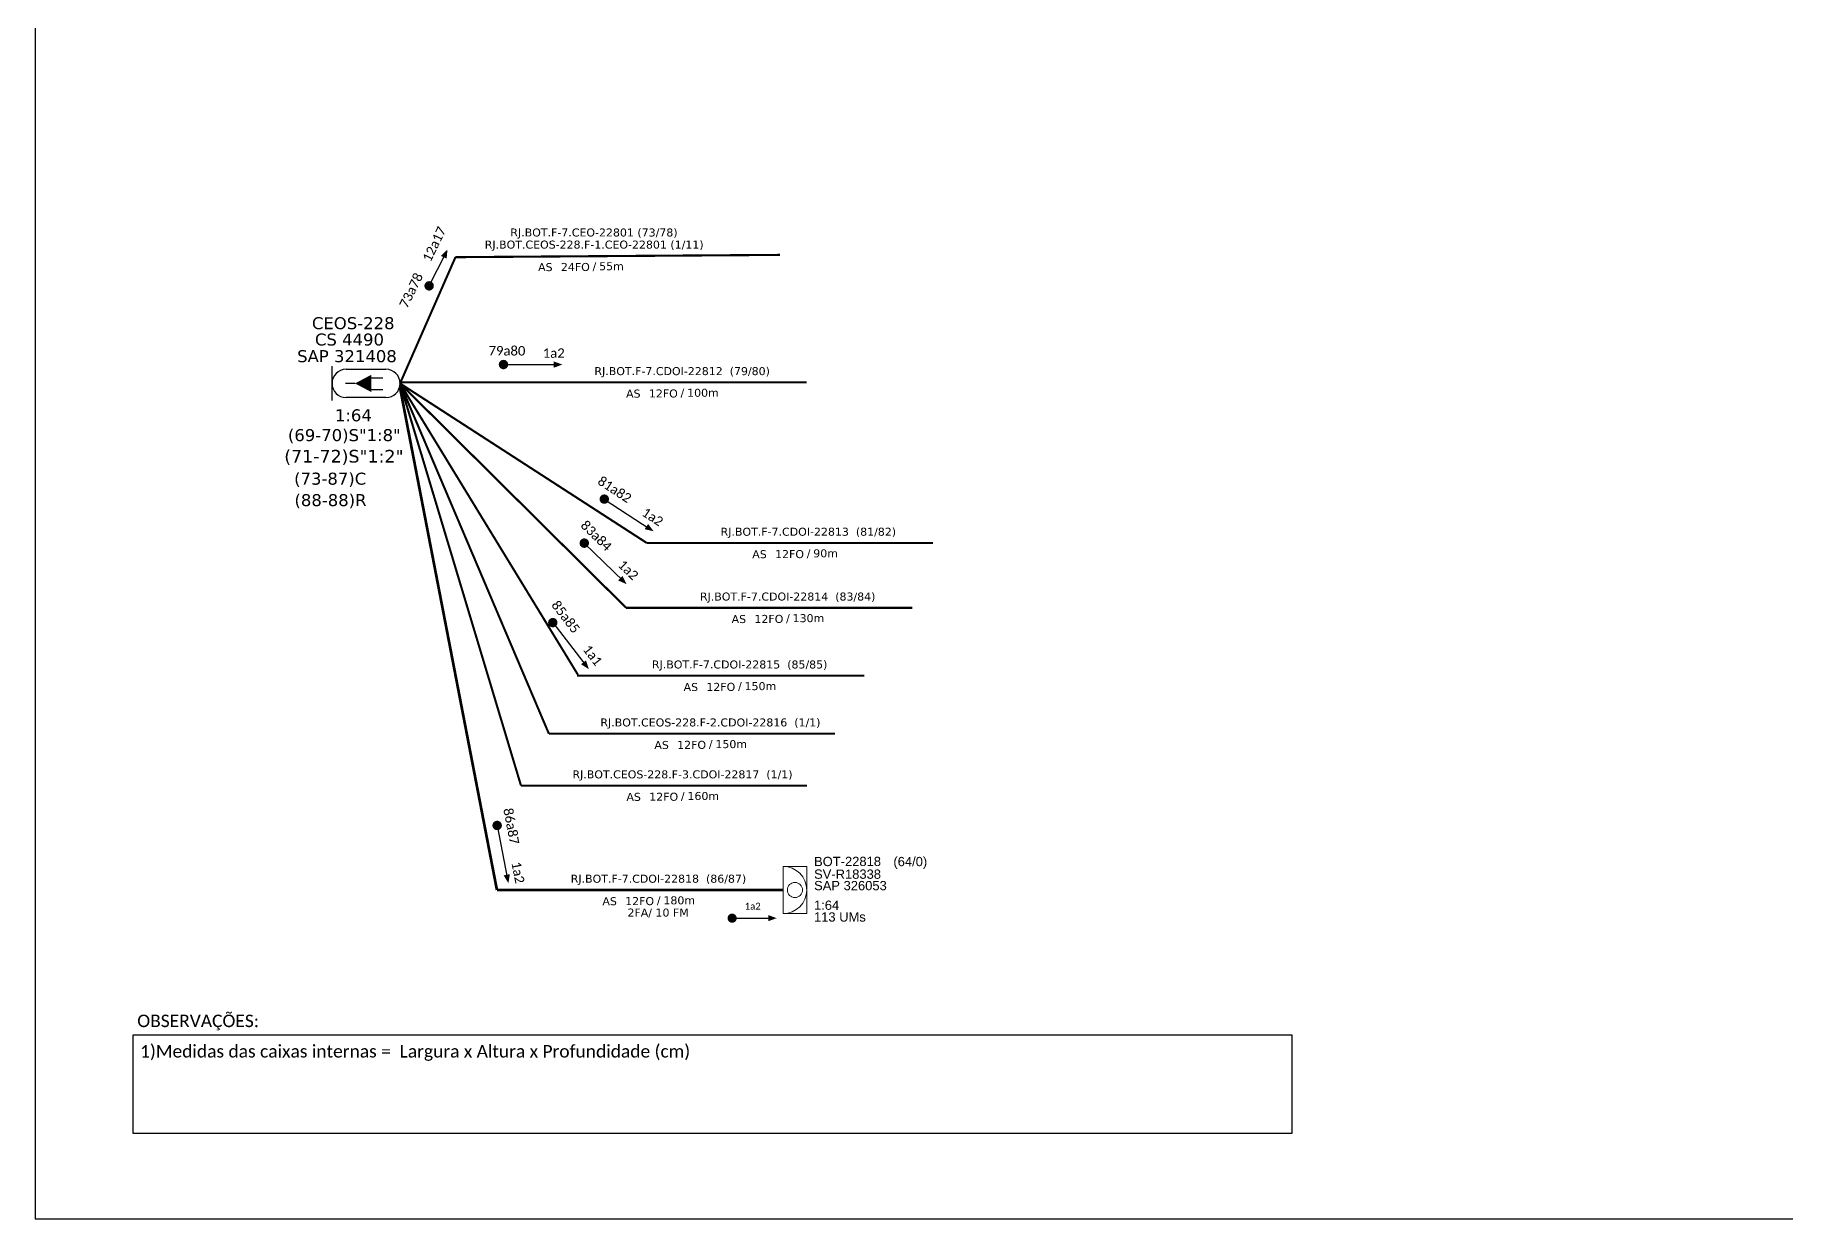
# Model space of a CAD drawing. Extents: x -4 to 837, y 1 to 595.
# Drawn here: x -3.8 to 416.7, y 1.3 to 285.6 of the extents above; entities that cross this region are included whole.
import ezdxf
from ezdxf.enums import TextEntityAlignment as Align

# ---------------------------------------------------------------- set-up
doc = ezdxf.new("R2010")
doc.units = 0
for name, color, linetype, lineweight in [("20.0-LEGENDA DOS CDO'S", 1, 'Continuous', 0), ('20.1-CDO_INTERIOR', 1, 'Continuous', 0), ('40.1-ETIQUETAS', 1, 'Continuous', 20)]:
    doc.layers.add(name, color=color, linetype=linetype, lineweight=lineweight)
for name, color, linetype in [('20.4-CEOS', 1, 'Continuous'), ('CAP a instalar', 1, 'Continuous'), ('CD a instalar', 1, 'Continuous'), ('SETA', 7, 'Continuous')]:
    doc.layers.add(name, color=color, linetype=linetype)
doc.styles.add('ARIAL', font='arial.ttf')
doc.styles.add('MtXpl_Calibri', font='calibri.ttf')
doc.styles.add('siredit', font='verdana.ttf')
doc.styles.add('WMF-Calibri0', font='calibri.ttf')
doc.linetypes.add('FENCELINE1', pattern='A,0.25,-0.1,[133,ltypeshp.shx,S=0.1,R=0,X=-0.1,Y=0],-0.1,1', length=1.45)

# ---------------------------------------------------------------- blocks, each defined once
blk = doc.blocks.new('ETIQUETA_RS5F')
at = {"layer": '40.1-ETIQUETAS', "color": 0, "style": 'siredit'}
blk.add_text('/', height=1.5, dxfattribs=at).set_placement((1.58, -1.95), align=Align.MIDDLE_RIGHT)
for tag, p in [('ETIQUETA_R_PRIMARIA', (1.21, 4.1)), ('ETIQUETA_R_SECUNDARIA', (1.21, 2.1)), ('F_ATIVAS/F_MORTAS', (1.14, -4.24))]:
    blk.add_attdef(tag, text='', height=1.5, dxfattribs=at).set_placement(p, align=Align.MIDDLE_CENTER)
for tag, p in [('TIPO_CABO', (-6.58, -2.12)), ('CAP_CABO', (0.4, -2.09))]:
    blk.add_attdef(tag, text='', height=1.5, dxfattribs=at).set_placement(p, align=Align.MIDDLE_RIGHT)
blk.add_attdef('METROS', text='', height=1.5, dxfattribs=at).set_placement((2.14, -1.95), align=Align.MIDDLE_LEFT)
for tag, p in [('FUSÃO_1', (0.85, -8.39)), ('FUSÃO_2', (0.85, -10.6)), ('FUSÃO_3', (0.85, -12.93)), ('FUSÃO_4', (0.85, -15.14)), ('FUSÃO_5', (0.85, -17.16))]:
    blk.add_attdef(tag, text='', height=1.5, dxfattribs=at).set_placement(p, align=Align.CENTER)
blk = doc.blocks.new('CEOS_RP_CT_DRT')
at = {"layer": '20.4-CEOS', "color": 0}
for p, q in [((-4.54, 1.19), (-1.19, 1.19)), ((-1.19, -1.19), (-4.54, -1.19))]:
    blk.add_line(p, q, dxfattribs=at)
for points in [[(-5.73, -1.43), (-5.73, 1.44)], [(-3.79, 0), (-4.59, 0)], [(-2.47, 0.48), (-1.45, 0.48)], [(-2.47, -0.52), (-1.45, -0.52)]]:
    blk.add_lwpolyline(points, dxfattribs=at)
blk.add_lwpolyline([(-3.79, 0, 0, 1.47, 0), (-2.41, 0, 1.47, 1.47, 0)], format="xyseb", dxfattribs=at)
for centre, start, end in [((-4.54, 0), 90, 270), ((-1.19, 0), 270, 90)]:
    blk.add_arc(centre, 1.19, start, end, dxfattribs=at)
at = {"layer": '20.4-CEOS', "color": 7, "style": 'siredit'}
for tag, p in [('Nº_DA_CEOS', (-2.86, 5.6)), ('LOCAL', (-2.86, 4.24)), ('SAP', (-2.86, 2.78)), ('RACIO_SPLITAGEM', (-2.86, -1.88)), ('FIBRAS_SPLITTER', (-2.86, -3.58)), ('FIBRAS_TOP_C', (-2.86, -5.08)), ('RESERVA_FINAIS', (-2.86, -6.39))]:
    blk.add_attdef(tag, text='', height=1.01, dxfattribs=at).set_placement(p, align=Align.TOP_CENTER)
blk = doc.blocks.new('*U111')
at = {"layer": '20.4-CEOS', "color": 7, "style": 'siredit'}
blk.add_attdef('FIBRAS_SPLITTER', (0, 0), '', height=1.01, dxfattribs=at)
for tag, p, flags in [('ID_ATIVIDADE', (0, -1.48), 3), ('FATOR', (0, -2.79), 1), ('QTDE', (0, -4.11), 1), ('FID', (0, -5.42), 1)]:
    blk.add_attdef(tag, p, '', height=1.01, dxfattribs=dict(at, flags=flags))

msp = doc.modelspace()

# ---------------------------------------------------------------- linework, layer by layer
for p, q in [((-3.83, 595.26), (-3.83, 1.26)), ((-3.83, 1.26), (837.17, 1.26))]:
    msp.add_line(p, q)
at = {"color": 7, "const_width": 1.13}
for points in [[(90.57, 224.83, 1), (91.06, 225.85, 1)], [(108.11, 206.45, 1), (109.24, 206.45, 1)], [(132.41, 174.43, 1), (133.36, 173.82, 1)], [(127.66, 163.95, 1), (128.48, 163.16, 1)], [(120.17, 144.92, 1), (120.86, 144.03, 1)], [(107.04, 96.32, 1), (107.26, 95.21, 1)]]:
    msp.add_lwpolyline(points, format="xyb", close=True, dxfattribs=at)
at = {"const_width": 1.1}
msp.add_lwpolyline([(163.03, 73.49, 1), (164.13, 73.49, 1)], format="xyb", close=True, dxfattribs=at)
at = {"color": 0}
msp.add_lwpolyline([(19.73, 45.46), (297.98, 45.46), (297.98, 21.75), (19.73, 21.75)], close=True, dxfattribs=at)
at = {"layer": '20.1-CDO_INTERIOR', "lineweight": 18}
msp.add_lwpolyline([(181.5, 74.59), (181.5, 85.94), (175.83, 85.94), (175.83, 74.59)], close=True, dxfattribs=at)
msp.add_circle((178.66, 80.26), 1.82, dxfattribs=at)
msp.add_arc((175.83, 80.26), 5.67, 270, 90, dxfattribs=at)
at = {"layer": 'CAP a instalar', "color": 7, "linetype": 'FENCELINE1', "ltscale": 5, "const_width": 0.513}
for points in [[(83.83, 201.91), (97.14, 232.23)], [(97.14, 232.23), (175.05, 232.78)], [(112.79, 202.17), (83.68, 202.17)], [(83.83, 201.91), (126.57, 131.92)], [(83.83, 201.91), (138.13, 148.02)], [(83.83, 201.91), (143.1, 163.59)], [(181.51, 202.17), (112.79, 202.17)], [(211.82, 163.59), (143.1, 163.59)], [(206.86, 148.02), (138.13, 148.02)], [(195.32, 131.71), (126.6, 131.71), (126.57, 131.92)]]:
    msp.add_lwpolyline(points, dxfattribs=at)
at = {"layer": 'CD a instalar', "color": 8, "linetype": 'FENCELINE1', "ltscale": 5, "const_width": 0.513}
for points in [[(83.83, 201.91), (112.88, 105.32)], [(83.83, 201.91), (119.58, 117.78)], [(188.31, 117.78), (119.58, 117.78)], [(181.6, 105.32), (112.88, 105.32)]]:
    msp.add_lwpolyline(points, dxfattribs=at)
at = {"layer": 'CD a instalar', "color": 1, "linetype": 'FENCELINE1', "ltscale": 8, "const_width": 0.655}
for points in [[(83.83, 200.85), (107.1, 80.26)], [(106.79, 81.29), (106.79, 81.29)], [(175.83, 80.26), (107.1, 80.26)]]:
    msp.add_lwpolyline(points, dxfattribs=at)
at = {"layer": 'SETA', "color": 7}
for points in [[(90.81, 225.34), (94.8, 233.18)], [(108.68, 206.45), (121.82, 206.44)], [(132.88, 174.12), (143.89, 166.95)], [(128.07, 163.55), (137.5, 154.39)], [(120.51, 144.47), (128.56, 134.08)], [(107.15, 95.77), (109.66, 82.86)]]:
    msp.add_lwpolyline(points, dxfattribs=at)
at = {"layer": 'SETA'}
msp.add_lwpolyline([(163.58, 73.49), (173.02, 73.49)], dxfattribs=at)
at = {"layer": 'SETA', "color": 7}
for points in [[(93.65, 232.53), (95.23, 234.07), (95.01, 231.88)], [(120.74, 207.19), (122.81, 206.45), (120.75, 205.68)], [(143.4, 168.17), (144.73, 166.41), (142.58, 166.9)], [(137.24, 155.69), (138.22, 153.71), (136.2, 154.6)], [(128.49, 135.39), (129.17, 133.3), (127.3, 134.47)], [(110.19, 84.07), (109.86, 81.89), (108.71, 83.77)]]:
    msp.add_solid(points, dxfattribs=at)
at = {"layer": 'SETA'}
msp.add_solid([(172.26, 74.24), (174.28, 73.5), (172.26, 72.77)], dxfattribs=at)

# ---------------------------------------------------------------- block references
at = {"layer": '20.4-CEOS', "color": 7}
ref = msp.add_blockref('CEOS_RP_CT_DRT', (83.84, 201.91), dxfattribs=dict(at, xscale=2.853398852348328, yscale=2.853398852348328, zscale=2.853398852348328))
ref.add_attrib('Nº_DA_CEOS', 'CEOS-228', dxfattribs={"color": 7, "height": 2.881, "style": 'siredit'}).set_placement((72.59, 217.82), align=Align.TOP_CENTER)
ref.add_attrib('LOCAL', 'CS 4490', dxfattribs={"color": 7, "height": 2.881, "style": 'siredit'}).set_placement((71.68, 213.9), align=Align.TOP_CENTER)
ref.add_attrib('SAP', 'SAP 321408', dxfattribs={"color": 7, "height": 2.881, "style": 'siredit'}).set_placement((71.08, 209.9), align=Align.TOP_CENTER)
ref.add_attrib('RACIO_SPLITAGEM', '1:64', dxfattribs={"color": 7, "height": 2.881, "style": 'siredit'}).set_placement((72.62, 195.7), align=Align.TOP_CENTER)
ref.add_attrib('FIBRAS_SPLITTER', '(69-70)S"1:8"', dxfattribs={"color": 7, "height": 2.881, "style": 'siredit'}).set_placement((70.44, 190.94), align=Align.TOP_CENTER)
ref.add_attrib('FIBRAS_TOP_C', '(73-87)C', dxfattribs={"color": 7, "height": 2.881, "style": 'siredit'}).set_placement((67.05, 180.48), align=Align.TOP_CENTER)
ref.add_attrib('RESERVA_FINAIS', '(88-88)R', dxfattribs={"color": 7, "height": 2.881, "style": 'siredit'}).set_placement((67.13, 175.33), align=Align.TOP_CENTER)
at = {"layer": '20.4-CEOS', "color": 7, "lineweight": 0, "xscale": 3.01711355427842, "yscale": 3.01711355427842, "zscale": 3.01711355427842, "rotation": 359.9796179511374}
msp.add_blockref('*U111', (56.03, 182.91), dxfattribs=at).add_auto_attribs({'FIBRAS_SPLITTER': '(71-72)S"1:2"'})
at = {"layer": '40.1-ETIQUETAS', "color": 7}
ref = msp.add_blockref('ETIQUETA_RS5F', (128.93, 232.56), dxfattribs=dict(at, xscale=1.280902120836367, yscale=1.280902120836367, zscale=1.280902120836367))
ref.add_attrib('ETIQUETA_R_PRIMARIA', 'RJ.BOT.F-7.CEO-22801 (73/78)', dxfattribs={"color": 0, "height": 1.9214, "style": 'siredit'}).set_placement((130.4, 238.16), align=Align.MIDDLE_CENTER)
ref.add_attrib('ETIQUETA_R_SECUNDARIA', 'RJ.BOT.CEOS-228.F-1.CEO-22801 (1/11)', dxfattribs={"color": 0, "height": 1.9214, "style": 'siredit'}).set_placement((130.45, 235.25), align=Align.MIDDLE_CENTER)
ref.add_attrib('TIPO_CABO', 'AS', dxfattribs={"color": 0, "height": 1.921, "style": 'siredit'}).set_placement((120.46, 229.85), align=Align.MIDDLE_RIGHT)
ref.add_attrib('CAP_CABO', '24FO', dxfattribs={"color": 0, "height": 1.921, "style": 'siredit'}).set_placement((129.4, 229.88), align=Align.MIDDLE_RIGHT)
ref.add_attrib('METROS', '55m', dxfattribs={"color": 0, "height": 1.921, "style": 'siredit'}).set_placement((131.64, 230.05), align=Align.MIDDLE_LEFT)
at = {"layer": 'CAP a instalar', "color": 7, "linetype": 'FENCELINE1', "ltscale": 5.3}
ref = msp.add_blockref('ETIQUETA_RS5F', (150.06, 202.18), dxfattribs=dict(at, xscale=1.280902120837365, yscale=1.280902120837365, zscale=1.280902120837365))
ref.add_attrib('ETIQUETA_R_SECUNDARIA', 'RJ.BOT.F-7.CDOI-22812  (79/80)', dxfattribs={"layer": '40.1-ETIQUETAS', "color": 0, "height": 1.9214, "style": 'siredit'}).set_placement((151.58, 204.87), align=Align.MIDDLE_CENTER)
ref.add_attrib('TIPO_CABO', 'AS', dxfattribs={"layer": '40.1-ETIQUETAS', "color": 0, "height": 1.921, "style": 'siredit'}).set_placement((141.59, 199.47), align=Align.MIDDLE_RIGHT)
ref.add_attrib('CAP_CABO', '12FO', dxfattribs={"layer": '40.1-ETIQUETAS', "color": 0, "height": 1.921, "style": 'siredit'}).set_placement((150.53, 199.5), align=Align.MIDDLE_RIGHT)
ref.add_attrib('METROS', '100m', dxfattribs={"layer": '40.1-ETIQUETAS', "color": 0, "height": 1.921, "style": 'siredit'}).set_placement((152.77, 199.67), align=Align.MIDDLE_LEFT)
ref = msp.add_blockref('ETIQUETA_RS5F', (180.37, 163.61), dxfattribs=dict(at, xscale=1.280902120837365, yscale=1.280902120837365, zscale=1.280902120837365))
ref.add_attrib('ETIQUETA_R_SECUNDARIA', 'RJ.BOT.F-7.CDOI-22813  (81/82)', dxfattribs={"layer": '40.1-ETIQUETAS', "color": 0, "height": 1.9214, "style": 'siredit'}).set_placement((181.88, 166.3), align=Align.MIDDLE_CENTER)
ref.add_attrib('TIPO_CABO', 'AS', dxfattribs={"layer": '40.1-ETIQUETAS', "color": 0, "height": 1.921, "style": 'siredit'}).set_placement((171.89, 160.9), align=Align.MIDDLE_RIGHT)
ref.add_attrib('CAP_CABO', '12FO', dxfattribs={"layer": '40.1-ETIQUETAS', "color": 0, "height": 1.921, "style": 'siredit'}).set_placement((180.84, 160.93), align=Align.MIDDLE_RIGHT)
ref.add_attrib('METROS', '90m', dxfattribs={"layer": '40.1-ETIQUETAS', "color": 0, "height": 1.921, "style": 'siredit'}).set_placement((183.07, 161.11), align=Align.MIDDLE_LEFT)
ref = msp.add_blockref('ETIQUETA_RS5F', (175.41, 148.04), dxfattribs=dict(at, xscale=1.280902120837365, yscale=1.280902120837365, zscale=1.280902120837365))
ref.add_attrib('ETIQUETA_R_SECUNDARIA', 'RJ.BOT.F-7.CDOI-22814  (83/84)', dxfattribs={"layer": '40.1-ETIQUETAS', "color": 0, "height": 1.9214, "style": 'siredit'}).set_placement((176.92, 150.73), align=Align.MIDDLE_CENTER)
ref.add_attrib('TIPO_CABO', 'AS', dxfattribs={"layer": '40.1-ETIQUETAS', "color": 0, "height": 1.921, "style": 'siredit'}).set_placement((166.93, 145.33), align=Align.MIDDLE_RIGHT)
ref.add_attrib('CAP_CABO', '12FO', dxfattribs={"layer": '40.1-ETIQUETAS', "color": 0, "height": 1.921, "style": 'siredit'}).set_placement((175.88, 145.36), align=Align.MIDDLE_RIGHT)
ref.add_attrib('METROS', '130m', dxfattribs={"layer": '40.1-ETIQUETAS', "color": 0, "height": 1.921, "style": 'siredit'}).set_placement((178.11, 145.54), align=Align.MIDDLE_LEFT)
ref = msp.add_blockref('ETIQUETA_RS5F', (163.87, 131.72), dxfattribs=dict(at, xscale=1.280902120837365, yscale=1.280902120837365, zscale=1.280902120837365))
ref.add_attrib('ETIQUETA_R_SECUNDARIA', 'RJ.BOT.F-7.CDOI-22815  (85/85)', dxfattribs={"layer": '40.1-ETIQUETAS', "color": 0, "height": 1.9214, "style": 'siredit'}).set_placement((165.39, 134.42), align=Align.MIDDLE_CENTER)
ref.add_attrib('TIPO_CABO', 'AS', dxfattribs={"layer": '40.1-ETIQUETAS', "color": 0, "height": 1.921, "style": 'siredit'}).set_placement((155.4, 129.01), align=Align.MIDDLE_RIGHT)
ref.add_attrib('CAP_CABO', '12FO', dxfattribs={"layer": '40.1-ETIQUETAS', "color": 0, "height": 1.921, "style": 'siredit'}).set_placement((164.34, 129.04), align=Align.MIDDLE_RIGHT)
ref.add_attrib('METROS', '150m', dxfattribs={"layer": '40.1-ETIQUETAS', "color": 0, "height": 1.921, "style": 'siredit'}).set_placement((166.58, 129.22), align=Align.MIDDLE_LEFT)
at = {"layer": 'CAP a instalar', "color": 1, "linetype": 'FENCELINE1', "ltscale": 5.3}
ref = msp.add_blockref('ETIQUETA_RS5F', (144.37, 80.28), dxfattribs=dict(at, xscale=1.280902120837365, yscale=1.280902120837365, zscale=1.280902120837365))
ref.add_attrib('ETIQUETA_R_SECUNDARIA', 'RJ.BOT.F-7.CDOI-22818  (86/87)', dxfattribs={"layer": '40.1-ETIQUETAS', "color": 0, "height": 1.9214, "style": 'siredit'}).set_placement((145.89, 82.97), align=Align.MIDDLE_CENTER)
ref.add_attrib('TIPO_CABO', 'AS', dxfattribs={"layer": '40.1-ETIQUETAS', "color": 0, "height": 1.921, "style": 'siredit'}).set_placement((135.9, 77.57), align=Align.MIDDLE_RIGHT)
ref.add_attrib('CAP_CABO', '12FO', dxfattribs={"layer": '40.1-ETIQUETAS', "color": 0, "height": 1.921, "style": 'siredit'}).set_placement((144.84, 77.6), align=Align.MIDDLE_RIGHT)
ref.add_attrib('METROS', '180m', dxfattribs={"layer": '40.1-ETIQUETAS', "color": 0, "height": 1.921, "style": 'siredit'}).set_placement((147.08, 77.78), align=Align.MIDDLE_LEFT)
ref.add_attrib('F_ATIVAS/F_MORTAS', '2FA/ 10 FM', dxfattribs={"layer": '40.1-ETIQUETAS', "color": 0, "height": 1.921, "style": 'siredit'}).set_placement((145.8, 74.84), align=Align.MIDDLE_CENTER)
at = {"layer": 'CD a instalar', "color": 7, "linetype": 'FENCELINE1', "ltscale": 5}
ref = msp.add_blockref('ETIQUETA_RS5F', (156.85, 117.8), dxfattribs=dict(at, xscale=1.280902120837365, yscale=1.280902120837365, zscale=1.280902120837365))
ref.add_attrib('ETIQUETA_R_SECUNDARIA', 'RJ.BOT.CEOS-228.F-2.CDOI-22816  (1/1)', dxfattribs={"layer": '40.1-ETIQUETAS', "color": 0, "height": 1.9214, "style": 'siredit'}).set_placement((158.37, 120.5), align=Align.MIDDLE_CENTER)
ref.add_attrib('TIPO_CABO', 'AS', dxfattribs={"layer": '40.1-ETIQUETAS', "color": 0, "height": 1.921, "style": 'siredit'}).set_placement((148.38, 115.09), align=Align.MIDDLE_RIGHT)
ref.add_attrib('CAP_CABO', '12FO', dxfattribs={"layer": '40.1-ETIQUETAS', "color": 0, "height": 1.921, "style": 'siredit'}).set_placement((157.32, 115.12), align=Align.MIDDLE_RIGHT)
ref.add_attrib('METROS', '150m', dxfattribs={"layer": '40.1-ETIQUETAS', "color": 0, "height": 1.921, "style": 'siredit'}).set_placement((159.56, 115.3), align=Align.MIDDLE_LEFT)
at = {"layer": 'CD a instalar', "color": 8, "linetype": 'FENCELINE1', "ltscale": 5}
ref = msp.add_blockref('ETIQUETA_RS5F', (150.15, 105.34), dxfattribs=dict(at, xscale=1.280902120837365, yscale=1.280902120837365, zscale=1.280902120837365))
ref.add_attrib('ETIQUETA_R_SECUNDARIA', 'RJ.BOT.CEOS-228.F-3.CDOI-22817  (1/1)', dxfattribs={"layer": '40.1-ETIQUETAS', "color": 0, "height": 1.9214, "style": 'siredit'}).set_placement((151.66, 108.03), align=Align.MIDDLE_CENTER)
ref.add_attrib('TIPO_CABO', 'AS', dxfattribs={"layer": '40.1-ETIQUETAS', "color": 0, "height": 1.921, "style": 'siredit'}).set_placement((141.67, 102.63), align=Align.MIDDLE_RIGHT)
ref.add_attrib('CAP_CABO', '12FO', dxfattribs={"layer": '40.1-ETIQUETAS', "color": 0, "height": 1.921, "style": 'siredit'}).set_placement((150.62, 102.66), align=Align.MIDDLE_RIGHT)
ref.add_attrib('METROS', '160m', dxfattribs={"layer": '40.1-ETIQUETAS', "color": 0, "height": 1.921, "style": 'siredit'}).set_placement((152.85, 102.84), align=Align.MIDDLE_LEFT)

# ---------------------------------------------------------------- texts
for s, style, p in [('OBSERVAÇÕES:', 'WMF-Calibri0', (20.72, 47.33)), ('1)Medidas das caixas internas =  Largura x Altura x Profundidade (cm)', 'MtXpl_Calibri', (21.4, 40.03))]:
    msp.add_text(s, height=3, dxfattribs=dict(style=style)).set_placement(p)
at = {"color": 5, "char_height": 2.2605, "width": 166.8764, "attachment_point": 5}
for s, insert, rotation in [('{\\fCalibri|b0|i0|c0|p34;\\C256;12a17}', (92.06, 235.34), 64.0368), ('{\\fCalibri|b0|i0|c0|p34;\\C256;73a78}', (86.5, 224.26), 64.0368), ('{\\fCalibri|b0|i0|c0|p34;\\C256;79a80}', (109.51, 209.74), 359.8702), ('{\\fCalibri|b0|i0|c0|p34;\\C256;1a2}', (120.74, 209.19), 359.8702), ('{\\fCalibri|b0|i0|c0|p34;\\C256;86a87}', (110.54, 95.58), 280.9131), ('{\\fCalibri|b0|i0|c0|p34;\\C256;1a2}', (112.16, 84.45), 280.9131)]:
    msp.add_mtext(s, dxfattribs=dict(at, insert=insert, rotation=rotation))
at = {"color": 7, "char_height": 2.2605, "width": 166.8764, "attachment_point": 5}
for s, insert, rotation in [('{\\fCalibri|b0|i0|c0|p34;\\C256;81a82}', (135.37, 176.43), 326.8382), ('{\\fCalibri|b0|i0|c0|p34;\\C256;83a84}', (130.96, 165.34), 315.7473), ('{\\fCalibri|b0|i0|c0|p34;\\C256;1a2}', (144.49, 169.85), 326.8382), ('{\\fCalibri|b0|i0|c0|p34;\\C256;1a2}', (138.64, 157.12), 315.7473), ('{\\fCalibri|b0|i0|c0|p34;\\C256;85a85}', (123.62, 145.84), 307.6549), ('{\\fCalibri|b0|i0|c0|p34;\\C256;1a1}', (130.08, 136.62), 307.6549)]:
    msp.add_mtext(s, dxfattribs=dict(at, insert=insert, rotation=rotation))
at = {"insert": (168.52, 76.37), "char_height": 1.6473, "width": 27.8482, "attachment_point": 5}
msp.add_mtext('{\\fCalibri|b0|i0|c0|p34;\\C7;1a2}', dxfattribs=at)
at = {"layer": "20.0-LEGENDA DOS CDO'S", "color": 1, "style": 'ARIAL'}
msp.add_text('(64/0)', height=2.226, rotation=359.9724, dxfattribs=at).set_placement((206.37, 85.98), align=Align.CENTER)
for s, rotation, p in [('SV-R18338', 359.9724, (183.26, 82.96)), ('BOT-22818', 0.118, (183.26, 85.99)), ('SAP 326053', 359.9724, (183.26, 80.21)), ('1:64', 359.9724, (183.24, 75.5)), ('113 UMs', 359.9724, (183.24, 72.68))]:
    msp.add_text(s, height=2.226, rotation=rotation, dxfattribs=at).set_placement(p)

doc.saveas('drawing.dxf')
